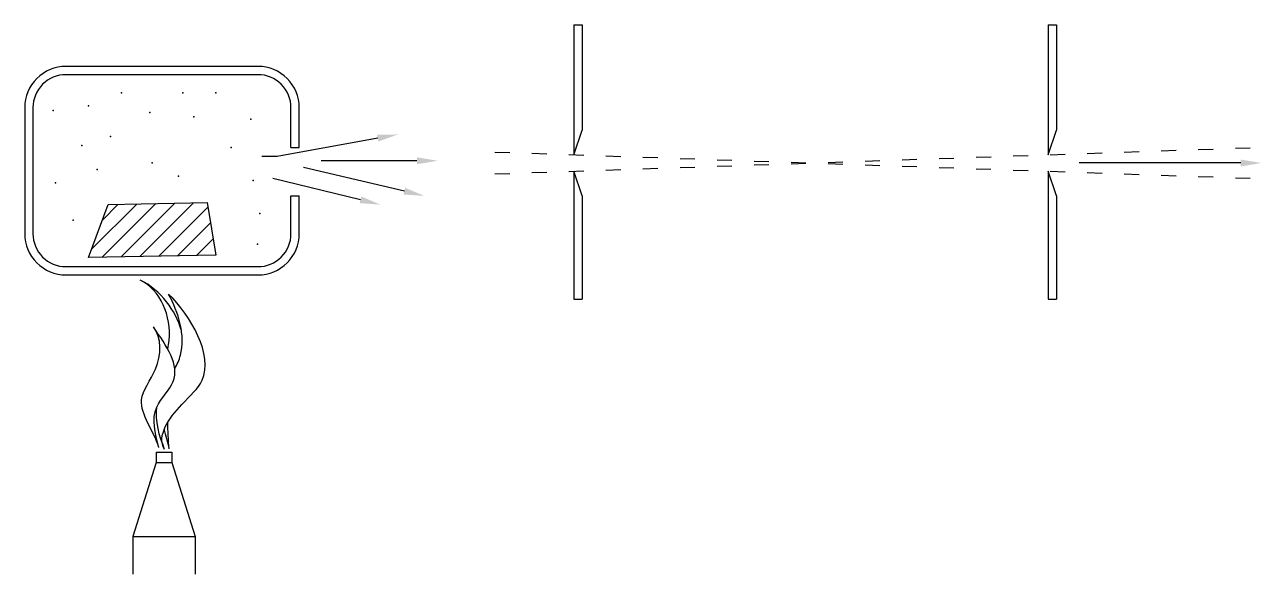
# Model space of a CAD drawing. Extents: x 101 to 402, y 38 to 172.
import ezdxf

# ---------------------------------------------------------------- set-up
doc = ezdxf.new("R2010")
doc.units = 0
doc.header["$LTSCALE"] = 0.3
doc.linetypes.add('ACAD_ISO03W100', pattern=[30, 12, -18])
doc.layers.get('0').update_dxf_attribs({"linetype": 'CONTINUOUS'})

msp = doc.modelspace()

# ---------------------------------------------------------------- hatches: boundary and pattern name
at = {"linetype": 'CONTINUOUS'}
h = msp.add_hatch(dxfattribs=at)
h.set_pattern_fill('ANSI31', color=256, style=0)
h.paths.add_polyline_path([(116.57, 115.39), (121.37, 128.19), (145.38, 128.72), (147.51, 115.93)])

# ---------------------------------------------------------------- linework, layer by layer
for p, q in [((234.52, 171.89), (234.52, 140.31)), ((234.52, 171.89), (236.52, 171.89)), ((236.52, 171.89), (236.52, 146.31)), ((349.76, 171.89), (349.76, 140.31)), ((349.76, 171.89), (351.76, 171.89)), ((351.76, 171.89), (351.76, 146.31)), ((186.87, 144.35), (162.45, 139.91)), ((234.52, 140.31), (236.52, 146.31)), ((349.76, 140.31), (351.76, 146.31)), ((165.78, 142.04), (167.78, 142.04)), ((162.45, 139.91), (158.7, 139.91)), ((196.39, 138.85), (173.12, 138.85)), ((193.33, 131.47), (168.85, 137.25)), ((236.52, 130.31), (234.52, 136.31)), ((234.52, 136.31), (234.52, 105.27)), ((349.76, 136.31), (349.76, 105.27)), ((351.76, 130.31), (349.76, 136.31)), ((182.67, 129.37), (161.38, 134.58)), ((165.78, 130.32), (167.78, 130.32)), ((236.52, 130.31), (236.52, 105.27)), ((351.76, 130.31), (351.76, 105.27)), ((234.52, 105.27), (236.52, 105.27)), ((349.76, 105.27), (351.76, 105.27)), ((132.99, 68.04), (136.82, 68.04)), ((132.99, 68.04), (132.99, 65.54)), ((136.82, 68.04), (136.82, 65.54)), ((132.99, 65.54), (127.33, 47.57)), ((132.99, 65.54), (136.82, 65.54)), ((136.82, 65.54), (142.49, 47.57)), ((127.33, 47.57), (127.33, 38.42)), ((127.33, 47.57), (142.49, 47.57)), ((142.49, 47.57), (142.49, 38.42))]:
    msp.add_line(p, q)
at = {"linetype": 'ACAD_ISO03W100'}
for p, q in [((215.32, 135.65), (400.44, 142.07)), ((215.32, 140.98), (400.44, 134.55))]:
    msp.add_line(p, q, dxfattribs=at)
at = {"linetype": 'CONTINUOUS'}
msp.add_line((396.51, 138.31), (357.23, 138.31), dxfattribs=at)
for points in [[(167.78, 142.04), (167.78, 151.76, 0.414214), (157.78, 161.76), (111.1, 161.76, 0.414214), (101.1, 151.76), (101.1, 121.13, 0.414214), (111.1, 111.13), (157.78, 111.13, 0.414214), (167.78, 121.13), (167.78, 130.32)], [(165.78, 142.04), (165.78, 151.76, 0.414214), (157.78, 159.76), (111.1, 159.76, 0.414214), (103.1, 151.76), (103.1, 121.13, 0.414214), (111.1, 113.13), (157.78, 113.13, 0.414214), (165.78, 121.13), (165.78, 130.32)]]:
    msp.add_lwpolyline(points, format="xyb")
msp.add_lwpolyline([(116.57, 115.39), (121.37, 128.19), (145.38, 128.72), (147.51, 115.93)], close=True)
for points, knots in [([(139.17, 97.61), (138.44, 100.1), (135.77, 105.15), (131.66, 108.67), (129.16, 109.85)], [97.326918, 97.326918, 97.326918, 97.326918, 122.60455, 150.258732, 150.258732, 150.258732, 150.258732]), ([(135.84, 93.09), (136.01, 93.81), (137.08, 100.05), (134.09, 107.68), (129.16, 109.85)], [82.659517, 82.659517, 82.659517, 82.659517, 89.843511, 143.727777, 143.727777, 143.727777, 143.727777]), ([(137.55, 88.35), (138.12, 89.41), (140.7, 95.09), (138.39, 102.02), (136.04, 106.49)], [68.990274, 68.990274, 68.990274, 68.990274, 80.880174, 131.370319, 131.370319, 131.370319, 131.370319])]:
    msp.add_open_spline(points, degree=3, knots=knots)
for points, start_tangent, end_tangent in [([(135.08, 68.76), (139.24, 79.63), (144.2, 85.55), (136.04, 106.49)], (-0.158731, 0.254567), (-0.213669, 0.210584)), ([(133.64, 69.24), (129.48, 80.75), (132.84, 88.26), (132.36, 98.5)], (-0.076684, 0.290034), (-0.190078, 0.2321))]:
    msp.add_spline(points, degree=3, dxfattribs=dict(start_tangent=start_tangent, end_tangent=end_tangent))
msp.add_spline([(133.64, 69.24), (133.16, 78.99), (137.16, 85.23), (132.36, 98.5)], degree=3)
for points in [[(135.08, 68.76), (133.8, 71.98), (132.71, 75.69), (133.19, 79.06)], [(136.2, 68.92), (136.01, 71.04), (135.85, 73.21), (135.88, 75.36)], [(136.2, 68.92), (135.88, 70.49), (135.44, 72.08), (135.01, 73.67)]]:
    msp.add_open_spline(points, degree=3)
for p in [(124.57, 155.37), (139.51, 155.37), (147.51, 155.37), (108.03, 151.1), (116.57, 152.17), (131.51, 150.57), (142.18, 149.51), (156.05, 148.97), (121.9, 144.71), (114.97, 142.58), (151.25, 142.04), (132.04, 138.31), (118.7, 136.71), (108.57, 133.52), (138.44, 135.11), (156.58, 134.05), (112.83, 124.45), (158.18, 126.05), (157.65, 118.59)]:
    msp.add_point(p)
for points in [[(186.72, 145.17), (187.02, 143.53), (191.79, 145.24)], [(196.39, 139.68), (196.39, 138.01), (201.39, 138.85)], [(193.52, 132.28), (193.14, 130.66), (198.19, 130.32)], [(182.86, 130.18), (182.47, 128.56), (187.52, 128.19)]]:
    msp.add_solid(points)
msp.add_solid([(396.51, 139.15), (396.51, 137.48), (401.51, 138.31)], dxfattribs=at)

doc.saveas('drawing.dxf')
